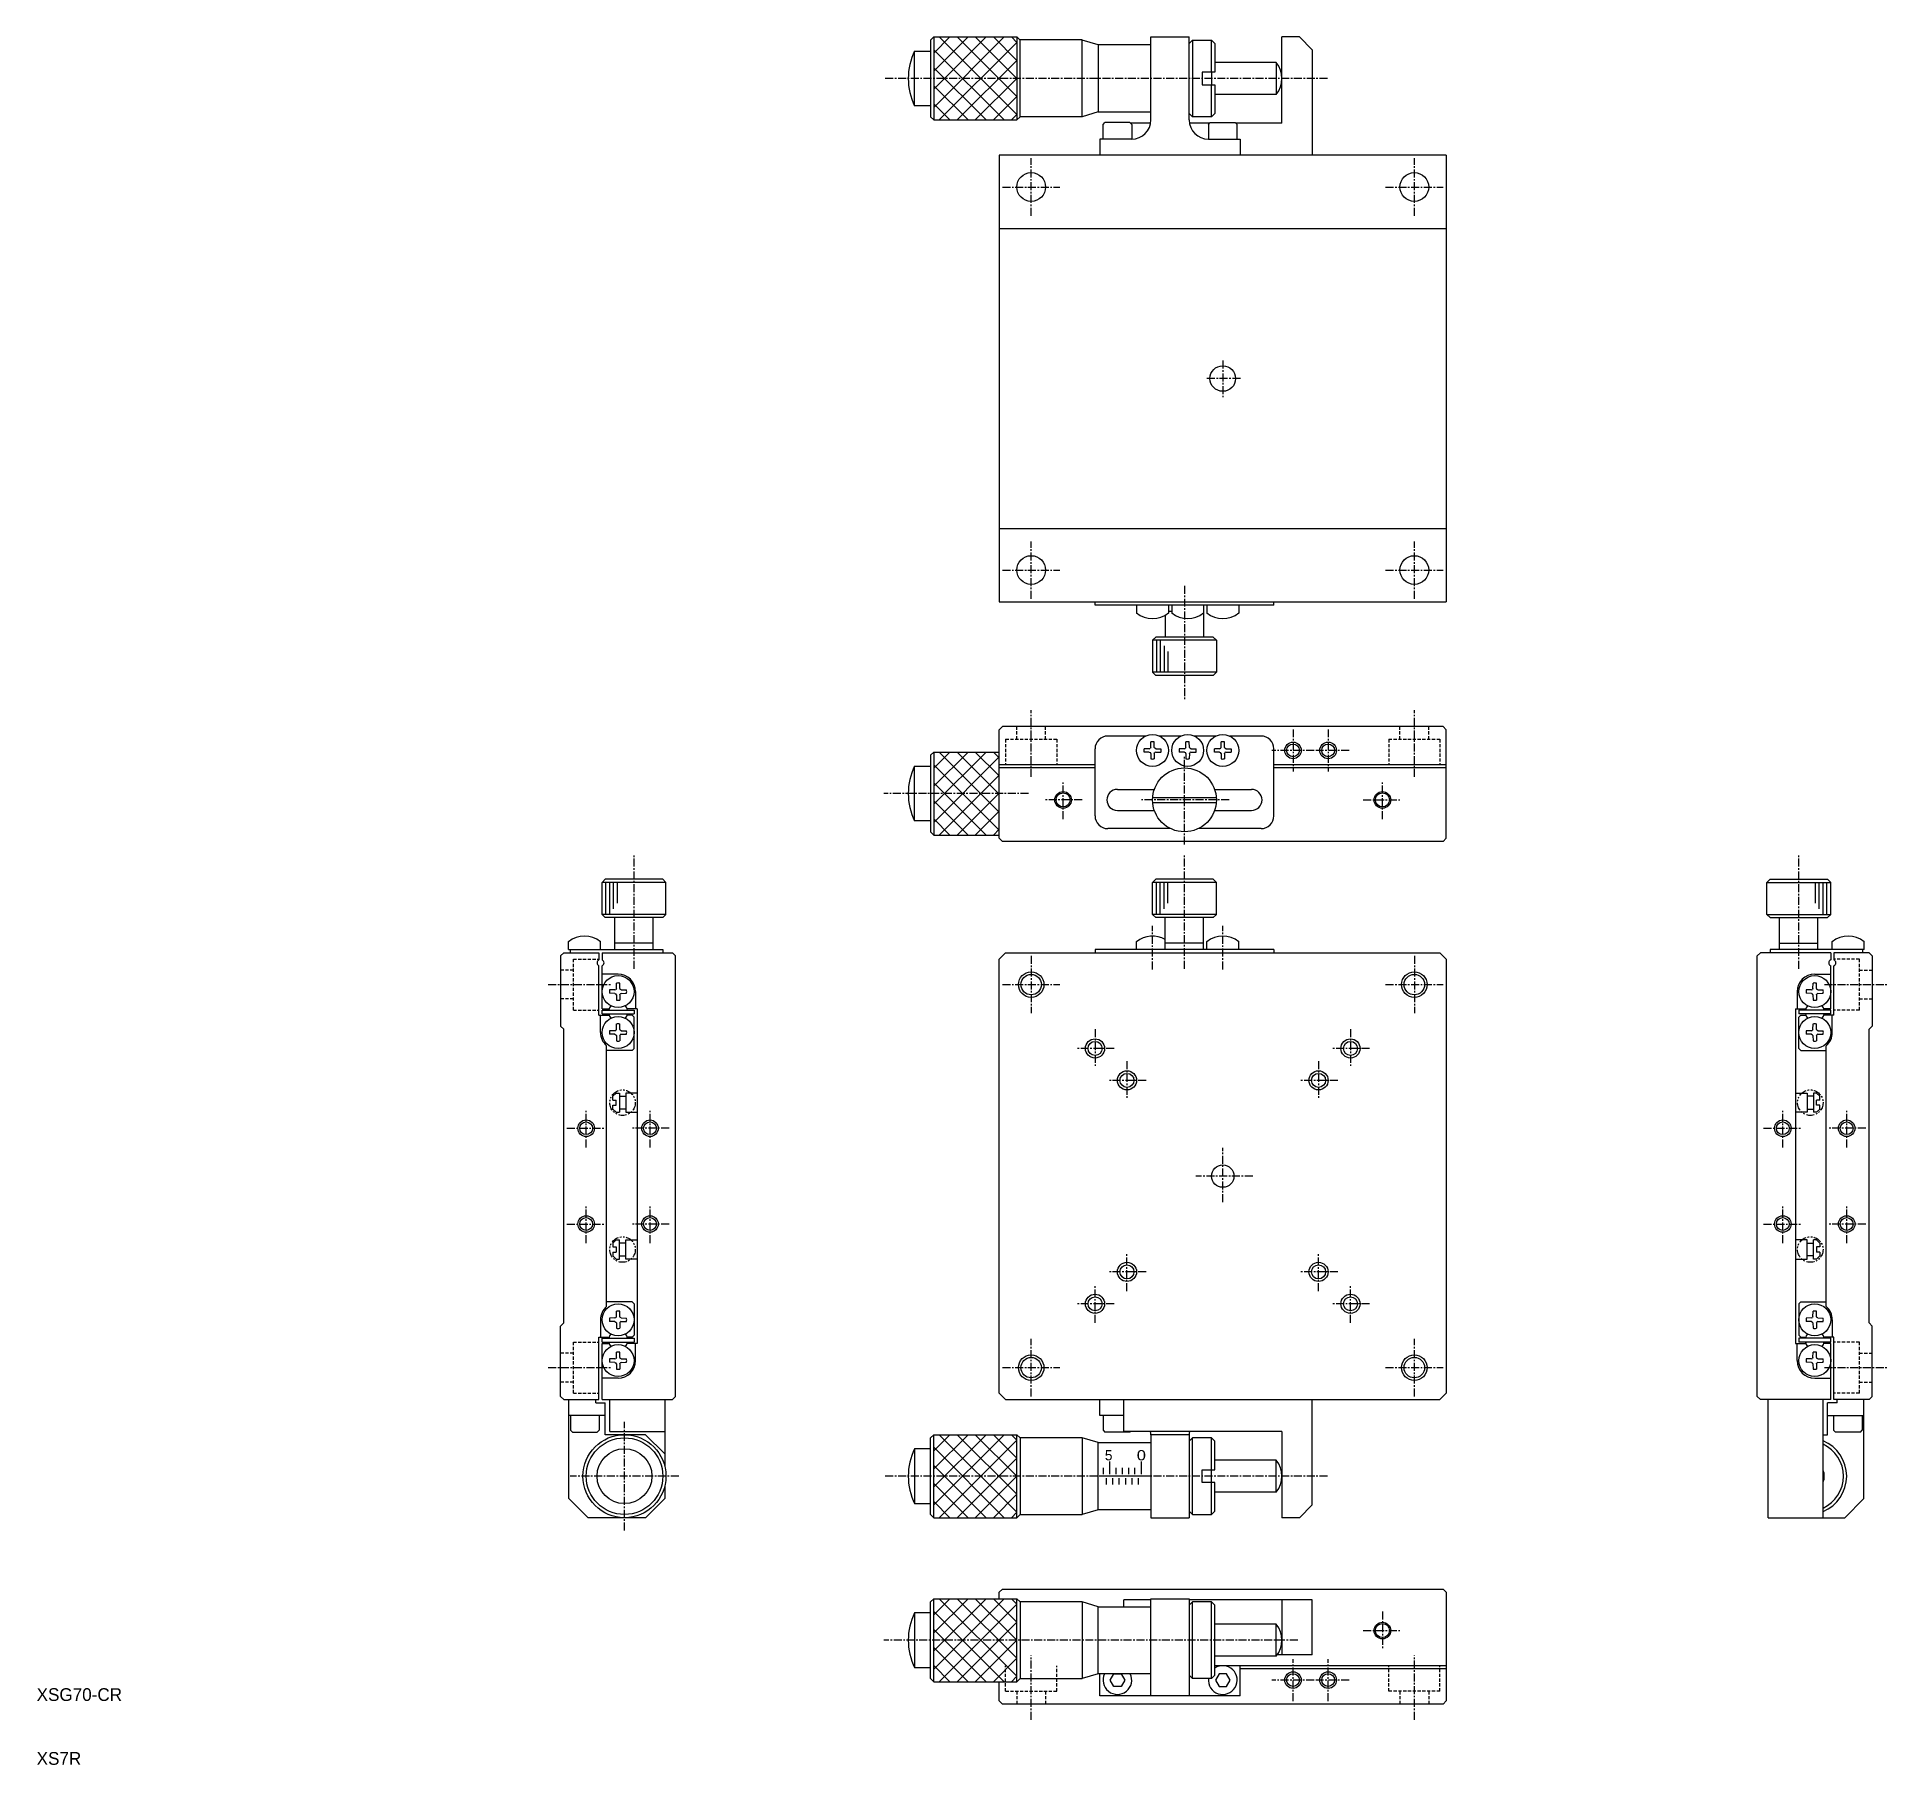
# Model space of a CAD drawing. Extents: x 5 to 295, y 5 to 276.
import ezdxf

# ---------------------------------------------------------------- set-up
doc = ezdxf.new("R2010")
doc.units = 0
for name, pattern in [('CENTER', [2, 1.25, -0.25, 0.25, -0.25]), ('DASHED', [0.75, 0.5, -0.25]), ('PHANTOM', [2.5, 1.25, -0.25, 0.25, -0.25, 0.25, -0.25])]:
    doc.linetypes.add(name, pattern=pattern)
doc.layers.get('0').update_dxf_attribs({"linetype": 'CONTINUOUS'})
doc.layers.add('CENTER', color=1, linetype='CENTER')

msp = doc.modelspace()

# ---------------------------------------------------------------- linework, layer by layer
at = {"color": 7, "linetype": 'CONTINUOUS'}
for p, q in [((145.49, 275.64), (144.99, 275.14)), ((145.49, 275.64), (158.49, 275.64)), ((145.49, 275.64), (145.49, 262.64)), ((158.99, 275.14), (158.49, 275.64)), ((158.49, 275.64), (158.49, 262.64)), ((179.49, 275.64), (185.49, 275.64)), ((179.49, 262.64), (179.49, 275.64)), ((185.49, 262.64), (185.49, 275.64)), ((202.74, 275.64), (199.99, 275.64)), ((199.99, 262.14), (199.99, 275.64)), ((202.74, 275.64), (204.74, 273.64)), ((142.49, 264.84), (142.49, 273.44)), ((142.49, 273.44), (144.99, 273.44)), ((144.99, 275.14), (144.99, 263.14)), ((168.74, 275.17), (158.99, 275.17)), ((158.99, 263.14), (158.99, 275.14)), ((168.74, 263.14), (168.74, 275.14)), ((171.24, 274.39), (168.74, 275.14)), ((179.49, 274.39), (171.24, 274.39)), ((171.24, 274.39), (171.24, 263.89)), ((185.99, 275.14), (185.49, 274.64)), ((185.99, 275.14), (188.99, 275.14)), ((185.99, 275.14), (185.99, 263.14)), ((189.49, 274.64), (188.99, 275.14)), ((188.99, 270.14), (188.99, 275.14)), ((189.49, 274.64), (189.49, 270.14)), ((204.74, 273.64), (204.74, 257.14)), ((189.49, 270.14), (187.49, 270.14)), ((187.49, 270.14), (187.49, 268.14)), ((188.99, 270.14), (188.99, 268.14)), ((199.12, 271.64), (189.49, 271.64)), ((199.12, 271.64), (199.12, 266.64)), ((187.49, 268.14), (189.49, 268.14)), ((188.99, 263.14), (188.99, 268.14)), ((189.49, 268.14), (189.49, 263.64)), ((144.99, 264.84), (142.49, 264.84)), ((171.24, 263.89), (168.74, 263.14)), ((171.24, 263.89), (179.49, 263.89)), ((199.12, 266.64), (189.49, 266.64)), ((144.99, 263.14), (145.49, 262.64)), ((145.49, 262.64), (158.49, 262.64)), ((158.49, 262.64), (158.99, 263.14)), ((168.74, 263.14), (158.99, 263.14)), ((171.99, 261.94), (172.29, 262.24)), ((171.99, 259.64), (171.99, 261.94)), ((176.19, 262.24), (172.29, 262.24)), ((176.49, 261.94), (176.19, 262.24)), ((179.45, 262.14), (176.29, 262.14)), ((176.49, 261.94), (176.49, 259.64)), ((185.49, 263.64), (185.99, 263.14)), ((188.69, 262.14), (185.54, 262.14)), ((188.99, 263.14), (185.99, 263.14)), ((188.49, 261.94), (188.79, 262.24)), ((188.49, 261.94), (188.49, 259.64)), ((188.79, 262.24), (192.69, 262.24)), ((189.49, 263.64), (188.99, 263.14)), ((192.99, 261.94), (192.69, 262.24)), ((199.99, 262.14), (192.79, 262.14)), ((192.99, 259.64), (192.99, 261.94)), ((171.49, 259.64), (171.49, 257.14)), ((176.49, 259.64), (171.49, 259.64)), ((188.49, 259.64), (193.49, 259.64)), ((193.49, 259.64), (193.49, 257.14)), ((155.74, 257.14), (155.74, 187.14)), ((225.74, 257.14), (155.74, 257.14)), ((225.74, 257.14), (225.74, 187.14)), ((155.74, 245.64), (225.74, 245.64)), ((155.74, 198.64), (225.74, 198.64)), ((155.74, 187.14), (225.74, 187.14)), ((170.74, 186.64), (170.74, 187.14)), ((198.74, 186.64), (170.74, 186.64)), ((177.24, 186.64), (177.24, 185.41)), ((182.24, 186.64), (182.24, 185.41)), ((182.74, 185.64), (182.24, 185.64)), ((182.74, 186.64), (182.74, 185.41)), ((187.74, 186.64), (187.74, 185.41)), ((188.24, 186.64), (188.24, 185.41)), ((193.24, 186.64), (193.24, 185.41)), ((198.74, 186.64), (198.74, 187.14)), ((181.74, 185.07), (181.74, 181.64)), ((187.74, 185.41), (187.74, 181.64)), ((180.24, 181.64), (179.74, 181.14)), ((179.74, 181.14), (179.74, 176.14)), ((189.74, 181.14), (179.74, 181.14)), ((189.24, 181.64), (180.24, 181.64)), ((189.74, 181.14), (189.24, 181.64)), ((189.74, 181.14), (189.74, 176.14)), ((179.74, 176.14), (180.24, 175.64)), ((189.74, 176.14), (179.74, 176.14)), ((189.24, 175.64), (180.24, 175.64)), ((189.24, 175.64), (189.74, 176.14)), ((156.24, 167.64), (155.74, 167.14)), ((155.74, 150.14), (155.74, 167.14)), ((225.24, 167.64), (156.24, 167.64)), ((178.65, 166.14), (172.74, 166.14)), ((184.15, 166.14), (180.83, 166.14)), ((189.65, 166.14), (186.33, 166.14)), ((196.74, 166.14), (191.83, 166.14)), ((225.24, 167.64), (225.74, 167.14)), ((225.74, 150.14), (225.74, 167.14)), ((145.49, 163.64), (144.99, 163.14)), ((144.99, 163.14), (144.99, 151.14)), ((145.49, 163.64), (145.49, 150.64)), ((145.49, 163.64), (155.74, 163.64)), ((170.74, 153.64), (170.74, 164.14)), ((179.24, 164.16), (178.42, 164.15)), ((179.24, 163.61), (178.42, 163.63)), ((179.24, 164.16), (179.41, 164.23)), ((179.24, 163.61), (179.41, 163.54)), ((179.47, 164.37), (179.41, 164.23)), ((179.47, 163.4), (179.41, 163.54)), ((179.47, 164.37), (179.48, 165.21)), ((179.47, 163.4), (179.48, 162.56)), ((180.02, 164.37), (180, 165.21)), ((180.02, 163.4), (180, 162.56)), ((180.02, 164.37), (180.08, 164.23)), ((180.02, 163.4), (180.08, 163.54)), ((180.24, 164.16), (180.08, 164.23)), ((180.24, 163.61), (180.08, 163.54)), ((180.24, 164.16), (181.07, 164.15)), ((180.24, 163.61), (181.07, 163.63)), ((184.74, 164.16), (183.92, 164.15)), ((184.74, 163.61), (183.92, 163.63)), ((184.74, 164.16), (184.91, 164.23)), ((184.74, 163.61), (184.91, 163.54)), ((184.97, 164.37), (184.91, 164.23)), ((184.97, 163.4), (184.91, 163.54)), ((184.97, 164.37), (184.98, 165.21)), ((184.97, 163.4), (184.98, 162.56)), ((185.52, 164.37), (185.5, 165.21)), ((185.52, 163.4), (185.5, 162.56)), ((185.52, 164.37), (185.58, 164.23)), ((185.52, 163.4), (185.58, 163.54)), ((185.74, 164.16), (185.58, 164.23)), ((185.74, 163.61), (185.58, 163.54)), ((185.74, 164.16), (186.57, 164.15)), ((185.74, 163.61), (186.57, 163.63)), ((190.24, 164.16), (189.42, 164.15)), ((190.24, 163.61), (189.42, 163.63)), ((190.24, 164.16), (190.41, 164.23)), ((190.24, 163.61), (190.41, 163.54)), ((190.47, 164.37), (190.41, 164.23)), ((190.47, 163.4), (190.41, 163.54)), ((190.47, 164.37), (190.48, 165.21)), ((190.47, 163.4), (190.48, 162.56)), ((191.02, 164.37), (191, 165.21)), ((191.02, 163.4), (191, 162.56)), ((191.02, 164.37), (191.08, 164.23)), ((191.02, 163.4), (191.08, 163.54)), ((191.24, 164.16), (191.08, 164.23)), ((191.24, 163.61), (191.08, 163.54)), ((191.24, 164.16), (192.07, 164.15)), ((191.24, 163.61), (192.07, 163.63)), ((198.74, 153.64), (198.74, 164.14)), ((142.49, 152.84), (142.49, 161.44)), ((142.49, 161.44), (144.99, 161.44)), ((170.74, 161.64), (155.74, 161.64)), ((170.74, 161.14), (155.74, 161.14)), ((225.74, 161.64), (198.74, 161.64)), ((225.74, 161.14), (198.74, 161.14)), ((174.24, 157.79), (180.1, 157.79)), ((179.76, 156.54), (189.73, 156.54)), ((189.39, 157.79), (195.24, 157.79)), ((174.24, 154.49), (179.96, 154.49)), ((179.76, 155.74), (189.73, 155.74)), ((189.53, 154.49), (195.24, 154.49)), ((144.99, 152.84), (142.49, 152.84)), ((144.99, 151.14), (145.49, 150.64)), ((182.56, 151.64), (172.74, 151.64)), ((196.74, 151.64), (186.92, 151.64)), ((145.49, 150.64), (155.74, 150.64)), ((155.74, 150.14), (156.24, 149.64)), ((225.24, 149.64), (156.24, 149.64)), ((225.24, 149.64), (225.74, 150.14)), ((93.55, 143.21), (94.05, 143.71)), ((93.55, 138.21), (93.55, 143.21)), ((103.55, 143.21), (93.55, 143.21)), ((103.05, 143.71), (94.05, 143.71)), ((103.05, 143.71), (103.55, 143.21)), ((103.55, 138.21), (103.55, 143.21)), ((179.74, 143.21), (180.24, 143.71)), ((179.74, 138.21), (179.74, 143.21)), ((189.74, 143.21), (179.74, 143.21)), ((189.24, 143.71), (180.24, 143.71)), ((189.24, 143.71), (189.74, 143.21)), ((189.74, 138.21), (189.74, 143.21)), ((276.44, 143.71), (275.94, 143.21)), ((275.94, 138.21), (275.94, 143.21)), ((275.94, 143.21), (285.94, 143.21)), ((276.44, 143.71), (285.44, 143.71)), ((285.94, 143.21), (285.44, 143.71)), ((285.94, 138.21), (285.94, 143.21)), ((94.05, 137.71), (93.55, 138.21)), ((103.55, 138.21), (93.55, 138.21)), ((103.05, 137.71), (94.05, 137.71)), ((95.55, 132.71), (95.55, 137.71)), ((101.55, 132.71), (101.55, 137.71)), ((103.55, 138.21), (103.05, 137.71)), ((180.24, 137.71), (179.74, 138.21)), ((189.74, 138.21), (179.74, 138.21)), ((189.24, 137.71), (180.24, 137.71)), ((181.74, 132.71), (181.74, 137.71)), ((187.74, 132.71), (187.74, 137.71)), ((189.74, 138.21), (189.24, 137.71)), ((275.94, 138.21), (276.44, 137.71)), ((275.94, 138.21), (285.94, 138.21)), ((276.44, 137.71), (285.44, 137.71)), ((277.94, 132.71), (277.94, 137.71)), ((283.94, 132.71), (283.94, 137.71)), ((285.44, 137.71), (285.94, 138.21)), ((88.3, 132.71), (88.3, 133.94)), ((93.3, 132.71), (93.3, 133.94)), ((101.55, 133.71), (95.55, 133.71)), ((177.24, 132.71), (177.24, 133.94)), ((187.74, 133.71), (181.74, 133.71)), ((188.24, 132.71), (188.24, 133.94)), ((193.24, 132.71), (193.24, 133.94)), ((277.94, 133.71), (283.94, 133.71)), ((286.19, 132.71), (286.19, 133.94)), ((291.19, 132.71), (291.19, 133.94)), ((87.55, 132.21), (87.05, 131.71)), ((87.05, 131.71), (87.05, 120.71)), ((87.55, 132.21), (93.05, 132.21)), ((88.3, 132.71), (103.05, 132.71)), ((88.55, 132.71), (88.55, 132.21)), ((93.05, 132.21), (93.05, 131.07)), ((93.55, 132.21), (93.55, 131.07)), ((93.55, 132.21), (104.55, 132.21)), ((103.05, 132.71), (103.05, 132.21)), ((104.55, 132.21), (105.05, 131.71)), ((105.05, 62.71), (105.05, 131.71)), ((155.74, 131.21), (156.74, 132.21)), ((155.74, 63.21), (155.74, 131.21)), ((156.74, 132.21), (224.74, 132.21)), ((170.74, 132.71), (170.74, 132.21)), ((198.74, 132.71), (170.74, 132.71)), ((198.74, 132.71), (198.74, 132.21)), ((225.74, 131.21), (224.74, 132.21)), ((225.74, 131.21), (225.74, 63.21)), ((274.94, 132.21), (274.44, 131.71)), ((274.44, 62.71), (274.44, 131.71)), ((285.94, 132.21), (274.94, 132.21)), ((291.19, 132.71), (276.44, 132.71)), ((276.44, 132.71), (276.44, 132.21)), ((285.94, 132.21), (285.94, 131.07)), ((291.94, 132.21), (286.44, 132.21)), ((286.44, 132.21), (286.44, 131.07)), ((290.94, 132.71), (290.94, 132.21)), ((291.94, 132.21), (292.44, 131.71)), ((292.44, 131.71), (292.44, 120.71)), ((93.05, 122.41), (93.05, 130.15)), ((93.55, 123.41), (93.55, 130.15)), ((96.05, 128.86), (93.55, 128.86)), ((283.44, 128.86), (285.94, 128.86)), ((285.94, 123.41), (285.94, 130.15)), ((286.44, 122.41), (286.44, 130.15)), ((95.55, 126.39), (94.73, 126.37)), ((95.55, 125.84), (94.73, 125.85)), ((95.55, 126.39), (95.72, 126.46)), ((95.55, 125.84), (95.72, 125.76)), ((95.78, 126.59), (95.72, 126.46)), ((95.78, 125.63), (95.72, 125.76)), ((95.78, 126.59), (95.79, 127.44)), ((95.78, 125.63), (95.79, 124.79)), ((96.33, 126.59), (96.31, 127.44)), ((96.33, 125.63), (96.31, 124.79)), ((96.33, 126.59), (96.38, 126.46)), ((96.33, 125.63), (96.38, 125.76)), ((96.55, 126.39), (96.38, 126.46)), ((96.55, 125.84), (96.38, 125.76)), ((96.55, 126.39), (97.38, 126.37)), ((96.55, 125.84), (97.38, 125.85)), ((98.8, 126.11), (98.8, 123.41)), ((280.69, 126.11), (280.69, 123.41)), ((282.94, 126.39), (282.11, 126.37)), ((282.94, 125.84), (282.11, 125.85)), ((282.94, 126.39), (283.1, 126.46)), ((282.94, 125.84), (283.1, 125.76)), ((283.16, 126.59), (283.1, 126.46)), ((283.16, 125.63), (283.1, 125.76)), ((283.16, 126.59), (283.18, 127.44)), ((283.16, 125.63), (283.18, 124.79)), ((283.71, 126.59), (283.7, 127.44)), ((283.71, 125.63), (283.7, 124.79)), ((283.71, 126.59), (283.77, 126.46)), ((283.71, 125.63), (283.77, 125.76)), ((283.94, 126.39), (283.77, 126.46)), ((283.94, 125.84), (283.77, 125.76)), ((283.94, 126.39), (284.76, 126.37)), ((283.94, 125.84), (284.76, 125.85)), ((93.05, 122.41), (94.64, 122.41)), ((93.3, 119.71), (93.3, 122.41)), ((93.55, 123.41), (94.64, 123.41)), ((93.55, 123.21), (98.55, 123.21)), ((93.55, 122.61), (93.55, 123.21)), ((93.55, 122.61), (98.55, 122.61)), ((99.05, 123.41), (97.46, 123.41)), ((98.25, 122.41), (97.46, 122.41)), ((98.25, 122.41), (98.55, 122.11)), ((98.55, 123.21), (98.55, 122.61)), ((98.55, 117.21), (98.55, 122.11)), ((99.05, 123.41), (99.05, 71.01)), ((280.44, 123.41), (282.02, 123.41)), ((280.44, 123.41), (280.44, 71.01)), ((285.94, 123.21), (280.94, 123.21)), ((280.94, 123.21), (280.94, 122.61)), ((285.94, 122.61), (280.94, 122.61)), ((281.24, 122.41), (280.94, 122.11)), ((280.94, 117.21), (280.94, 122.11)), ((281.24, 122.41), (282.02, 122.41)), ((285.94, 123.41), (284.85, 123.41)), ((286.44, 122.41), (284.85, 122.41)), ((285.94, 122.61), (285.94, 123.21)), ((286.19, 119.71), (286.19, 122.41)), ((87.05, 120.71), (87.55, 120.21)), ((87.55, 74.21), (87.55, 120.21)), ((95.55, 119.99), (94.73, 119.97)), ((95.55, 119.44), (94.73, 119.45)), ((95.55, 119.99), (95.72, 120.06)), ((95.55, 119.44), (95.72, 119.36)), ((95.78, 120.19), (95.72, 120.06)), ((95.78, 119.23), (95.72, 119.36)), ((95.78, 120.19), (95.79, 121.04)), ((95.78, 119.23), (95.79, 118.39)), ((96.33, 120.19), (96.31, 121.04)), ((96.33, 119.23), (96.31, 118.39)), ((96.33, 120.19), (96.38, 120.06)), ((96.33, 119.23), (96.38, 119.36)), ((96.55, 119.99), (96.38, 120.06)), ((96.55, 119.44), (96.38, 119.36)), ((96.55, 119.99), (97.38, 119.97)), ((96.55, 119.44), (97.38, 119.45)), ((282.94, 119.99), (282.11, 119.97)), ((282.94, 119.44), (282.11, 119.45)), ((282.94, 119.99), (283.1, 120.06)), ((282.94, 119.44), (283.1, 119.36)), ((283.16, 120.19), (283.1, 120.06)), ((283.16, 119.23), (283.1, 119.36)), ((283.16, 120.19), (283.18, 121.04)), ((283.16, 119.23), (283.18, 118.39)), ((283.71, 120.19), (283.7, 121.04)), ((283.71, 119.23), (283.7, 118.39)), ((283.71, 120.19), (283.77, 120.06)), ((283.71, 119.23), (283.77, 119.36)), ((283.94, 119.99), (283.77, 120.06)), ((283.94, 119.44), (283.77, 119.36)), ((283.94, 119.99), (284.76, 119.97)), ((283.94, 119.44), (284.76, 119.45)), ((292.44, 120.71), (291.94, 120.21)), ((291.94, 74.21), (291.94, 120.21)), ((94.25, 76.79), (94.25, 117.63)), ((98.25, 116.91), (94.25, 116.91)), ((98.25, 116.91), (98.55, 117.21)), ((281.24, 116.91), (280.94, 117.21)), ((281.24, 116.91), (285.24, 116.91)), ((285.24, 76.79), (285.24, 117.63)), ((95.75, 110.21), (95.25, 109.71)), ((95.75, 110.21), (96.25, 110.21)), ((96.25, 110.21), (96.25, 107.21)), ((99.05, 110.21), (97.25, 110.21)), ((97.25, 110.21), (97.25, 107.21)), ((280.44, 110.21), (282.24, 110.21)), ((282.24, 110.21), (282.24, 107.21)), ((283.24, 110.21), (283.24, 107.21)), ((283.74, 110.21), (283.24, 110.21)), ((283.74, 110.21), (284.24, 109.71)), ((95.25, 109.11), (95.25, 109.71)), ((95.25, 109.11), (95.75, 109.11)), ((95.25, 108.31), (95.75, 108.31)), ((95.25, 107.71), (95.25, 108.31)), ((95.75, 107.21), (95.25, 107.71)), ((95.75, 108.31), (95.75, 109.11)), ((96.25, 109.71), (97.25, 109.71)), ((97.25, 107.71), (96.25, 107.71)), ((283.24, 109.71), (282.24, 109.71)), ((282.24, 107.71), (283.24, 107.71)), ((284.24, 109.11), (283.74, 109.11)), ((283.74, 108.31), (283.74, 109.11)), ((284.24, 108.31), (283.74, 108.31)), ((283.74, 107.21), (284.24, 107.71)), ((284.24, 109.11), (284.24, 109.71)), ((284.24, 107.71), (284.24, 108.31)), ((95.75, 107.21), (96.25, 107.21)), ((97.25, 107.21), (99.05, 107.21)), ((282.24, 107.21), (280.44, 107.21)), ((283.74, 107.21), (283.24, 107.21)), ((95.75, 87.21), (95.25, 86.71)), ((95.75, 87.21), (96.25, 87.21)), ((96.25, 84.21), (96.25, 87.21)), ((97.25, 87.21), (99.05, 87.21)), ((97.25, 84.21), (97.25, 87.21)), ((282.24, 87.21), (280.44, 87.21)), ((282.24, 84.21), (282.24, 87.21)), ((283.24, 84.21), (283.24, 87.21)), ((283.74, 87.21), (283.24, 87.21)), ((283.74, 87.21), (284.24, 86.71)), ((95.25, 86.71), (95.25, 86.11)), ((95.25, 86.11), (95.75, 86.11)), ((95.25, 85.31), (95.75, 85.31)), ((95.25, 85.31), (95.25, 84.71)), ((95.75, 84.21), (95.25, 84.71)), ((95.75, 86.11), (95.75, 85.31)), ((95.75, 84.21), (96.25, 84.21)), ((97.25, 86.71), (96.25, 86.71)), ((96.25, 84.71), (97.25, 84.71)), ((99.05, 84.21), (97.25, 84.21)), ((280.44, 84.21), (282.24, 84.21)), ((282.24, 86.71), (283.24, 86.71)), ((283.24, 84.71), (282.24, 84.71)), ((283.74, 84.21), (283.24, 84.21)), ((283.74, 86.11), (283.74, 85.31)), ((284.24, 86.11), (283.74, 86.11)), ((284.24, 85.31), (283.74, 85.31)), ((283.74, 84.21), (284.24, 84.71)), ((284.24, 86.71), (284.24, 86.11)), ((284.24, 85.31), (284.24, 84.71)), ((98.25, 77.51), (94.25, 77.51)), ((95.78, 75.19), (95.79, 76.04)), ((96.33, 75.19), (96.31, 76.04)), ((98.25, 77.51), (98.55, 77.21)), ((98.55, 77.21), (98.55, 72.31)), ((281.24, 77.51), (280.94, 77.21)), ((280.94, 77.21), (280.94, 72.31)), ((281.24, 77.51), (285.24, 77.51)), ((283.16, 75.19), (283.18, 76.04)), ((283.71, 75.19), (283.7, 76.04)), ((87.55, 74.21), (87.05, 73.71)), ((87.05, 62.71), (87.05, 73.71)), ((93.3, 74.71), (93.3, 72.01)), ((95.55, 74.99), (94.73, 74.97)), ((95.55, 74.44), (94.73, 74.45)), ((95.55, 74.99), (95.72, 75.06)), ((95.55, 74.44), (95.72, 74.36)), ((95.78, 75.19), (95.72, 75.06)), ((95.78, 74.23), (95.72, 74.36)), ((95.78, 74.23), (95.79, 73.39)), ((96.33, 74.23), (96.31, 73.39)), ((96.33, 75.19), (96.38, 75.06)), ((96.33, 74.23), (96.38, 74.36)), ((96.55, 74.99), (96.38, 75.06)), ((96.55, 74.44), (96.38, 74.36)), ((96.55, 74.99), (97.38, 74.97)), ((96.55, 74.44), (97.38, 74.45)), ((282.94, 74.99), (282.11, 74.97)), ((282.94, 74.44), (282.11, 74.45)), ((282.94, 74.99), (283.1, 75.06)), ((282.94, 74.44), (283.1, 74.36)), ((283.16, 75.19), (283.1, 75.06)), ((283.16, 74.23), (283.1, 74.36)), ((283.16, 74.23), (283.18, 73.39)), ((283.71, 74.23), (283.7, 73.39)), ((283.71, 75.19), (283.77, 75.06)), ((283.71, 74.23), (283.77, 74.36)), ((283.94, 74.99), (283.77, 75.06)), ((283.94, 74.44), (283.77, 74.36)), ((283.94, 74.99), (284.76, 74.97)), ((283.94, 74.44), (284.76, 74.45)), ((286.19, 74.71), (286.19, 72.01)), ((291.94, 74.21), (292.44, 73.71)), ((292.44, 62.71), (292.44, 73.71)), ((93.05, 62.21), (93.05, 72.01)), ((93.05, 72.01), (94.64, 72.01)), ((93.55, 71.81), (98.55, 71.81)), ((93.55, 71.21), (93.55, 71.81)), ((93.55, 71.21), (98.55, 71.21)), ((93.55, 62.21), (93.55, 71.01)), ((93.55, 71.01), (94.64, 71.01)), ((95.78, 68.79), (95.79, 69.64)), ((96.33, 68.79), (96.31, 69.64)), ((98.25, 72.01), (97.46, 72.01)), ((99.05, 71.01), (97.46, 71.01)), ((98.25, 72.01), (98.55, 72.31)), ((98.55, 71.81), (98.55, 71.21)), ((98.8, 68.31), (98.8, 71.01)), ((280.44, 71.01), (282.02, 71.01)), ((280.69, 68.31), (280.69, 71.01)), ((281.24, 72.01), (280.94, 72.31)), ((285.94, 71.81), (280.94, 71.81)), ((280.94, 71.81), (280.94, 71.21)), ((285.94, 71.21), (280.94, 71.21)), ((281.24, 72.01), (282.02, 72.01)), ((283.16, 68.79), (283.18, 69.64)), ((283.71, 68.79), (283.7, 69.64)), ((286.44, 72.01), (284.85, 72.01)), ((285.94, 71.01), (284.85, 71.01)), ((285.94, 71.21), (285.94, 71.81)), ((285.94, 62.21), (285.94, 71.01)), ((286.44, 62.21), (286.44, 72.01)), ((95.55, 68.59), (94.73, 68.57)), ((95.55, 68.04), (94.73, 68.05)), ((95.55, 68.59), (95.72, 68.66)), ((95.55, 68.04), (95.72, 67.96)), ((95.78, 68.79), (95.72, 68.66)), ((95.78, 67.83), (95.72, 67.96)), ((95.78, 67.83), (95.79, 66.99)), ((96.33, 67.83), (96.31, 66.99)), ((96.33, 68.79), (96.38, 68.66)), ((96.33, 67.83), (96.38, 67.96)), ((96.55, 68.59), (96.38, 68.66)), ((96.55, 68.04), (96.38, 67.96)), ((96.55, 68.59), (97.38, 68.57)), ((96.55, 68.04), (97.38, 68.05)), ((282.94, 68.59), (282.11, 68.57)), ((282.94, 68.04), (282.11, 68.05)), ((282.94, 68.59), (283.1, 68.66)), ((282.94, 68.04), (283.1, 67.96)), ((283.16, 68.79), (283.1, 68.66)), ((283.16, 67.83), (283.1, 67.96)), ((283.16, 67.83), (283.18, 66.99)), ((283.71, 67.83), (283.7, 66.99)), ((283.71, 68.79), (283.77, 68.66)), ((283.71, 67.83), (283.77, 67.96)), ((283.94, 68.59), (283.77, 68.66)), ((283.94, 68.04), (283.77, 67.96)), ((283.94, 68.59), (284.76, 68.57)), ((283.94, 68.04), (284.76, 68.05)), ((96.05, 65.56), (93.55, 65.56)), ((283.44, 65.56), (285.94, 65.56)), ((87.55, 62.21), (87.05, 62.71)), ((87.55, 62.21), (93.05, 62.21)), ((88.35, 46.71), (88.35, 62.21)), ((92.55, 61.71), (92.55, 62.21)), ((92.55, 61.71), (94.05, 61.71)), ((93.55, 62.21), (104.55, 62.21)), ((94.05, 56.71), (94.05, 61.71)), ((94.75, 57.21), (94.75, 62.21)), ((103.35, 62.21), (103.35, 51.81)), ((104.55, 62.21), (105.05, 62.71)), ((155.74, 63.21), (156.74, 62.21)), ((156.74, 62.21), (224.74, 62.21)), ((171.49, 59.71), (171.49, 62.21)), ((175.24, 57.21), (175.24, 62.21)), ((204.74, 45.71), (204.74, 62.21)), ((224.74, 62.21), (225.74, 63.21)), ((274.94, 62.21), (274.44, 62.71)), ((285.94, 62.21), (274.94, 62.21)), ((276.14, 43.71), (276.14, 62.21)), ((284.74, 43.71), (284.74, 62.21)), ((285.44, 56.71), (285.44, 61.71)), ((286.94, 61.71), (285.44, 61.71)), ((291.94, 62.21), (286.44, 62.21)), ((286.94, 61.71), (286.94, 62.21)), ((291.14, 46.71), (291.14, 62.21)), ((291.94, 62.21), (292.44, 62.71)), ((94.05, 59.71), (88.35, 59.71)), ((88.6, 59.71), (88.6, 57.41)), ((93.1, 59.71), (93.1, 57.41)), ((175.24, 59.71), (171.49, 59.71)), ((171.99, 59.71), (171.99, 57.41)), ((285.44, 59.71), (291.14, 59.71)), ((286.39, 59.71), (286.39, 57.41)), ((290.89, 59.71), (290.89, 57.41)), ((88.9, 57.11), (88.6, 57.41)), ((88.9, 57.11), (92.8, 57.11)), ((93.1, 57.41), (92.8, 57.11)), ((100.35, 56.71), (94.05, 56.71)), ((94.75, 57.21), (103.35, 57.21)), ((100.35, 56.71), (103.35, 53.71)), ((144.99, 56.21), (145.49, 56.71)), ((144.99, 44.21), (144.99, 56.21)), ((145.49, 56.71), (158.49, 56.71)), ((145.49, 43.71), (145.49, 56.71)), ((158.49, 56.71), (158.99, 56.21)), ((158.49, 43.71), (158.49, 56.71)), ((168.74, 56.21), (158.99, 56.21)), ((158.99, 56.21), (158.99, 44.21)), ((168.74, 56.21), (168.74, 44.21)), ((171.24, 55.46), (168.74, 56.21)), ((171.24, 55.46), (179.49, 55.46)), ((171.24, 44.96), (171.24, 55.46)), ((171.99, 57.41), (172.29, 57.11)), ((176.19, 57.11), (172.29, 57.11)), ((199.99, 57.21), (175.24, 57.21)), ((176.19, 57.11), (176.29, 57.21)), ((185.49, 56.71), (179.49, 56.71)), ((179.49, 56.71), (179.49, 43.71)), ((185.49, 56.71), (185.49, 43.71)), ((185.49, 55.71), (185.99, 56.21)), ((188.99, 56.21), (185.99, 56.21)), ((185.99, 44.21), (185.99, 56.21)), ((189.49, 55.71), (188.99, 56.21)), ((188.99, 51.21), (188.99, 56.21)), ((189.49, 51.21), (189.49, 55.71)), ((199.99, 57.21), (199.99, 43.71)), ((284.74, 56.71), (285.44, 56.71)), ((286.39, 57.41), (286.69, 57.11)), ((290.59, 57.11), (286.69, 57.11)), ((290.59, 57.11), (290.89, 57.41)), ((144.99, 54.51), (142.49, 54.51)), ((142.49, 54.51), (142.49, 45.91)), ((199.12, 52.71), (189.49, 52.71)), ((199.12, 47.71), (199.12, 52.71)), ((187.49, 49.21), (187.49, 51.21)), ((187.49, 51.21), (189.49, 51.21)), ((188.99, 49.21), (188.99, 51.21)), ((88.35, 46.71), (91.35, 43.71)), ((100.35, 43.71), (103.35, 46.71)), ((103.35, 48.61), (103.35, 46.71)), ((189.49, 49.21), (187.49, 49.21)), ((188.99, 44.21), (188.99, 49.21)), ((189.49, 44.71), (189.49, 49.21)), ((199.12, 47.71), (189.49, 47.71)), ((291.14, 46.71), (288.14, 43.71)), ((100.35, 43.71), (91.35, 43.71)), ((142.49, 45.91), (144.99, 45.91)), ((145.49, 43.71), (144.99, 44.21)), ((145.49, 43.71), (158.49, 43.71)), ((158.99, 44.21), (158.49, 43.71)), ((168.74, 44.18), (158.99, 44.18)), ((171.24, 44.96), (168.74, 44.21)), ((179.49, 44.96), (171.24, 44.96)), ((179.49, 43.71), (185.49, 43.71)), ((185.99, 44.21), (185.49, 44.71)), ((185.99, 44.21), (188.99, 44.21)), ((189.49, 44.71), (188.99, 44.21)), ((202.74, 43.71), (199.99, 43.71)), ((202.74, 43.71), (204.74, 45.71)), ((276.14, 43.71), (288.14, 43.71)), ((156.24, 32.52), (155.74, 32.02)), ((155.74, 31.02), (155.74, 32.02)), ((156.24, 32.52), (225.24, 32.52)), ((225.74, 32.02), (225.24, 32.52)), ((225.74, 32.02), (225.74, 15.02)), ((144.99, 30.52), (145.49, 31.02)), ((144.99, 18.52), (144.99, 30.52)), ((145.49, 31.02), (158.49, 31.02)), ((145.49, 18.02), (145.49, 31.02)), ((158.49, 18.02), (158.49, 31.02)), ((158.49, 31.02), (158.99, 30.52)), ((168.74, 30.52), (158.99, 30.52)), ((158.99, 30.52), (158.99, 18.52)), ((168.74, 30.52), (168.74, 18.52)), ((171.24, 29.77), (168.74, 30.52)), ((171.24, 29.77), (179.49, 29.77)), ((171.24, 19.27), (171.24, 29.77)), ((179.49, 30.82), (175.24, 30.82)), ((175.24, 29.77), (175.24, 30.82)), ((179.49, 31.02), (185.49, 31.02)), ((179.49, 15.82), (179.49, 31.02)), ((185.49, 31.02), (185.49, 15.82)), ((204.74, 30.82), (185.49, 30.82)), ((185.49, 30.02), (185.99, 30.52)), ((188.99, 30.52), (185.99, 30.52)), ((185.99, 18.52), (185.99, 30.52)), ((189.49, 30.02), (188.99, 30.52)), ((188.99, 18.52), (188.99, 30.52)), ((189.49, 19.02), (189.49, 30.02)), ((199.99, 30.82), (199.99, 22.22)), ((204.74, 22.22), (204.74, 30.82)), ((144.99, 28.82), (142.49, 28.82)), ((142.49, 28.82), (142.49, 20.22)), ((199.12, 27.02), (189.49, 27.02)), ((199.12, 22.02), (199.12, 27.02)), ((199.12, 22.02), (189.49, 22.02)), ((225.74, 20.52), (189.49, 20.52)), ((193.49, 15.82), (193.49, 20.52)), ((204.74, 22.22), (199.27, 22.22)), ((142.49, 20.22), (144.99, 20.22)), ((145.49, 18.02), (144.99, 18.52)), ((145.49, 18.02), (158.49, 18.02)), ((155.74, 15.02), (155.74, 18.02)), ((158.99, 18.52), (158.49, 18.02)), ((168.74, 18.48), (158.99, 18.48)), ((171.24, 19.27), (168.74, 18.52)), ((179.49, 19.27), (171.24, 19.27)), ((171.49, 15.82), (171.49, 19.27)), ((173.09, 18.27), (173.67, 19.27)), ((173.67, 17.27), (173.09, 18.27)), ((173.67, 19.27), (174.82, 19.27)), ((174.82, 19.27), (175.4, 18.27)), ((175.4, 18.27), (174.82, 17.27)), ((185.49, 19.02), (185.99, 18.52)), ((188.99, 18.52), (185.99, 18.52)), ((188.99, 18.52), (189.49, 19.02)), ((190.17, 19.27), (189.59, 18.27)), ((189.59, 18.27), (190.17, 17.27)), ((191.32, 19.27), (190.17, 19.27)), ((191.9, 18.27), (191.32, 19.27)), ((191.32, 17.27), (191.9, 18.27)), ((225.74, 20.02), (193.49, 20.02)), ((155.74, 15.02), (156.24, 14.52)), ((156.24, 14.52), (155.74, 15.02)), ((225.24, 14.52), (156.24, 14.52)), ((193.49, 15.82), (171.49, 15.82)), ((174.82, 17.27), (173.67, 17.27)), ((190.17, 17.27), (191.32, 17.27)), ((225.24, 14.52), (225.74, 15.02)), ((225.24, 14.52), (225.74, 15.02))]:
    msp.add_line(p, q, dxfattribs=at)
at = {"color": 3, "linetype": 'CONTINUOUS'}
for p, q in [((148.02, 275.64), (145.49, 273.11)), ((150.85, 275.64), (145.49, 270.28)), ((153.68, 275.64), (145.49, 267.45)), ((156.51, 275.64), (145.49, 264.62)), ((146.34, 275.64), (158.49, 263.48)), ((149.17, 275.64), (158.49, 266.31)), ((151.99, 275.64), (158.49, 269.14)), ((154.82, 275.64), (158.49, 271.96)), ((157.65, 275.64), (158.49, 274.79)), ((145.49, 273.65), (156.51, 262.64)), ((158.49, 274.79), (146.34, 262.64)), ((145.49, 270.82), (153.68, 262.64)), ((158.49, 271.96), (149.17, 262.64)), ((145.49, 267.99), (150.85, 262.64)), ((158.49, 269.14), (151.99, 262.64)), ((145.49, 265.17), (148.02, 262.64)), ((158.49, 266.31), (154.82, 262.64)), ((158.49, 263.48), (157.65, 262.64)), ((180.34, 181.14), (180.34, 176.14)), ((180.94, 181.14), (180.94, 176.14)), ((181.54, 180.27), (181.54, 176.14)), ((182.14, 179.4), (182.14, 176.14)), ((148.02, 163.64), (145.49, 161.11)), ((150.85, 163.64), (145.49, 158.28)), ((153.68, 163.64), (145.49, 155.45)), ((155.74, 162.87), (145.49, 152.62)), ((146.34, 163.64), (155.74, 154.23)), ((149.17, 163.64), (155.74, 157.06)), ((151.99, 163.64), (155.74, 159.89)), ((154.82, 163.64), (155.74, 162.71)), ((145.49, 161.65), (155.74, 151.4)), ((155.74, 160.04), (146.34, 150.64)), ((145.49, 158.82), (153.68, 150.64)), ((155.74, 157.21), (149.17, 150.64)), ((145.49, 155.99), (150.85, 150.64)), ((155.74, 154.39), (151.99, 150.64)), ((145.49, 153.17), (148.02, 150.64)), ((155.74, 151.56), (154.82, 150.64)), ((94.15, 138.21), (94.15, 143.21)), ((94.75, 138.21), (94.75, 143.21)), ((95.35, 139.08), (95.35, 143.21)), ((95.95, 139.95), (95.95, 143.21)), ((180.34, 138.21), (180.34, 143.21)), ((180.94, 138.21), (180.94, 143.21)), ((181.54, 139.08), (181.54, 143.21)), ((182.14, 139.95), (182.14, 143.21)), ((283.54, 139.95), (283.54, 143.21)), ((284.14, 139.08), (284.14, 143.21)), ((284.74, 138.21), (284.74, 143.21)), ((285.34, 138.21), (285.34, 143.21)), ((145.49, 54.18), (148.02, 56.71)), ((145.49, 51.35), (150.85, 56.71)), ((145.49, 48.53), (153.68, 56.71)), ((145.49, 45.7), (156.51, 56.71)), ((158.49, 44.56), (146.34, 56.71)), ((146.34, 43.71), (158.49, 55.87)), ((158.49, 47.38), (149.17, 56.71)), ((158.49, 50.21), (151.99, 56.71)), ((158.49, 53.04), (154.82, 56.71)), ((158.49, 55.87), (157.65, 56.71)), ((156.51, 43.71), (145.49, 54.73)), ((149.17, 43.71), (158.49, 53.04)), ((172.99, 52.51), (172.99, 50.51)), ((177.99, 50.51), (177.99, 52.51)), ((153.68, 43.71), (145.49, 51.9)), ((151.99, 43.71), (158.49, 50.21)), ((179.49, 50.21), (171.49, 50.21)), ((171.99, 51.51), (171.99, 50.51)), ((172.49, 49.91), (172.49, 48.91)), ((173.49, 49.91), (173.49, 48.91)), ((173.99, 51.51), (173.99, 50.51)), ((174.49, 49.91), (174.49, 48.91)), ((174.99, 51.51), (174.99, 50.51)), ((175.49, 49.91), (175.49, 48.91)), ((175.99, 51.51), (175.99, 50.51)), ((176.49, 49.91), (176.49, 48.91)), ((176.99, 50.51), (176.99, 51.51)), ((177.49, 49.91), (177.49, 48.91)), ((150.85, 43.71), (145.49, 49.07)), ((154.82, 43.71), (158.49, 47.38)), ((148.02, 43.71), (145.49, 46.24)), ((157.65, 43.71), (158.49, 44.56)), ((145.49, 28.49), (148.02, 31.02)), ((145.49, 25.66), (150.85, 31.02)), ((145.49, 22.83), (153.68, 31.02)), ((145.49, 20), (156.51, 31.02)), ((156.51, 18.02), (145.49, 29.03)), ((158.49, 18.86), (146.34, 31.02)), ((146.34, 18.02), (158.49, 30.18)), ((158.49, 21.69), (149.17, 31.02)), ((158.49, 24.52), (151.99, 31.02)), ((158.49, 27.35), (154.82, 31.02)), ((158.49, 30.18), (157.65, 31.02)), ((153.68, 18.02), (145.49, 26.21)), ((149.17, 18.02), (158.49, 27.35)), ((150.85, 18.02), (145.49, 23.38)), ((151.99, 18.02), (158.49, 24.52)), ((148.02, 18.02), (145.49, 20.55)), ((154.82, 18.02), (158.49, 21.69)), ((157.65, 18.02), (158.49, 18.86))]:
    msp.add_line(p, q, dxfattribs=at)
at = {"color": 3, "linetype": 'DASHED'}
for p, q in [((156.74, 165.64), (164.74, 165.64)), ((156.74, 165.64), (156.74, 161.64)), ((158.49, 165.64), (158.49, 167.64)), ((162.99, 165.64), (162.99, 167.64)), ((164.74, 165.64), (164.74, 161.64)), ((216.74, 165.64), (224.74, 165.64)), ((216.74, 165.64), (216.74, 161.64)), ((218.49, 165.64), (218.49, 167.64)), ((222.99, 165.64), (222.99, 167.64)), ((224.74, 165.64), (224.74, 161.64)), ((89.05, 123.21), (89.05, 131.21)), ((89.05, 131.21), (93.05, 131.21)), ((290.44, 131.21), (286.44, 131.21)), ((290.44, 123.21), (290.44, 131.21)), ((89.05, 129.46), (87.05, 129.46)), ((290.44, 129.46), (292.44, 129.46)), ((89.05, 124.96), (87.05, 124.96)), ((290.44, 124.96), (292.44, 124.96)), ((89.05, 123.21), (93.05, 123.21)), ((290.44, 123.21), (286.44, 123.21)), ((89.05, 63.21), (89.05, 71.21)), ((89.05, 71.21), (93.05, 71.21)), ((290.44, 71.21), (286.44, 71.21)), ((290.44, 63.21), (290.44, 71.21)), ((89.05, 69.46), (87.05, 69.46)), ((290.44, 69.46), (292.44, 69.46)), ((89.05, 64.96), (87.05, 64.96)), ((290.44, 64.96), (292.44, 64.96)), ((89.05, 63.21), (93.05, 63.21)), ((290.44, 63.21), (286.44, 63.21)), ((156.74, 16.52), (156.74, 20.52)), ((164.74, 16.52), (164.74, 20.52)), ((216.74, 16.52), (216.74, 20.52)), ((224.74, 16.52), (224.74, 20.52)), ((156.74, 16.52), (164.74, 16.52)), ((158.49, 16.52), (158.49, 14.52)), ((162.99, 16.52), (162.99, 14.52)), ((224.74, 16.52), (216.74, 16.52)), ((218.49, 16.52), (218.49, 14.52)), ((222.99, 16.52), (222.99, 14.52))]:
    msp.add_line(p, q, dxfattribs=at)
at = {"color": 7, "linetype": 'CONTINUOUS'}
for centre, radius in [((160.74, 252.14), 2.25), ((160.74, 252.14), 2.25), ((220.74, 252.14), 2.25), ((190.74, 222.14), 2), ((160.74, 192.14), 2.25), ((220.74, 192.14), 2.25), ((179.74, 163.89), 2.5), ((185.24, 163.89), 2.5), ((190.74, 163.89), 2.5), ((201.74, 163.89), 1), ((207.24, 163.89), 1), ((184.74, 156.14), 5), ((165.74, 156.14), 1.1), ((215.74, 156.14), 1.1), ((96.05, 126.11), 2.5), ((160.74, 127.21), 1.6), ((220.74, 127.21), 1.6), ((283.44, 126.11), 2.5), ((96.05, 119.71), 2.5), ((283.44, 119.71), 2.5), ((170.74, 117.21), 1.1), ((210.74, 117.21), 1.1), ((175.74, 112.21), 1.1), ((205.74, 112.21), 1.1), ((91.05, 104.71), 1), ((101.05, 104.71), 1), ((278.44, 104.71), 1), ((288.44, 104.71), 1), ((190.74, 97.21), 1.75), ((91.05, 89.71), 1), ((101.05, 89.71), 1), ((278.44, 89.71), 1), ((288.44, 89.71), 1), ((175.74, 82.21), 1.1), ((205.74, 82.21), 1.1), ((170.74, 77.21), 1.1), ((210.74, 77.21), 1.1), ((96.05, 74.71), 2.5), ((283.44, 74.71), 2.5), ((96.05, 68.31), 2.5), ((283.44, 68.31), 2.5), ((160.74, 67.21), 1.6), ((220.74, 67.21), 1.6), ((97.05, 50.21), 6.5), ((97.05, 50.21), 6), ((97.05, 50.21), 4.3), ((215.74, 26.02), 1.1), ((201.74, 18.27), 1), ((207.24, 18.27), 1)]:
    msp.add_circle(centre, radius, dxfattribs=at)
at = {"color": 3, "linetype": 'CONTINUOUS'}
for centre, radius in [((201.74, 163.89), 1.3), ((207.24, 163.89), 1.3), ((165.74, 156.14), 1.3), ((215.74, 156.14), 1.3), ((160.74, 127.21), 2), ((220.74, 127.21), 2), ((170.74, 117.21), 1.5), ((210.74, 117.21), 1.5), ((175.74, 112.21), 1.5), ((205.74, 112.21), 1.5), ((91.05, 104.71), 1.3), ((101.05, 104.71), 1.3), ((278.44, 104.71), 1.3), ((288.44, 104.71), 1.3), ((91.05, 89.71), 1.3), ((101.05, 89.71), 1.3), ((278.44, 89.71), 1.3), ((288.44, 89.71), 1.3), ((175.74, 82.21), 1.5), ((205.74, 82.21), 1.5), ((170.74, 77.21), 1.5), ((210.74, 77.21), 1.5), ((160.74, 67.21), 2), ((220.74, 67.21), 2), ((215.74, 26.02), 1.3), ((201.74, 18.27), 1.3), ((207.24, 18.27), 1.3)]:
    msp.add_circle(centre, radius, dxfattribs=at)
at = {"color": 3, "linetype": 'PHANTOM'}
for centre in [(96.75, 108.71), (282.74, 108.71), (96.75, 85.71), (282.74, 85.71)]:
    msp.add_circle(centre, 2, dxfattribs=at)
at = {"color": 7, "linetype": 'CONTINUOUS'}
for centre, radius, start, end in [((151.24, 269.14), 9.75, 153.8162, 206.1838), ((195.99, 269.14), 4, 321.3178, 38.6822), ((176.49, 262.64), 3, 270, 0), ((188.49, 262.64), 3, 180, 270), ((179.74, 188.54), 4, 231.3178, 308.6822), ((185.24, 188.54), 4, 231.3178, 308.6822), ((190.74, 188.54), 4, 231.3178, 308.6822), ((172.74, 164.14), 2, 90, 180), ((179.74, 163.89), 1.35, 78.8959, 101.1041), ((185.24, 163.89), 1.35, 78.8959, 101.1041), ((190.74, 163.89), 1.35, 78.8959, 101.1041), ((196.74, 164.14), 2, 0, 90), ((179.74, 163.89), 1.35, 168.8959, 191.1041), ((179.74, 163.89), 1.35, 258.8959, 281.1041), ((179.74, 163.89), 1.35, 348.8959, 11.1041), ((185.24, 163.89), 1.35, 168.8959, 191.1041), ((185.24, 163.89), 1.35, 258.8959, 281.1041), ((185.24, 163.89), 1.35, 348.8959, 11.1041), ((190.74, 163.89), 1.35, 168.8959, 191.1041), ((190.74, 163.89), 1.35, 258.8959, 281.1041), ((190.74, 163.89), 1.35, 348.8959, 11.1041), ((151.24, 157.14), 9.75, 153.8162, 206.1838), ((174.24, 156.14), 1.65, 90, 270), ((195.24, 156.14), 1.65, 270, 90), ((172.74, 153.64), 2, 180, 270), ((196.74, 153.64), 2, 270, 0), ((90.8, 130.81), 4, 51.3178, 128.6822), ((179.74, 130.81), 4, 60, 128.6822), ((190.74, 130.81), 4, 51.3178, 128.6822), ((288.69, 130.81), 4, 51.3178, 128.6822), ((93.25, 130.61), 0.5, 113.5782, 246.4218), ((93.35, 130.61), 0.5, 293.5782, 66.4218), ((286.14, 130.61), 0.5, 113.5782, 246.4218), ((286.24, 130.61), 0.5, 293.5782, 66.4218), ((96.05, 126.11), 2.75, 0, 90), ((283.44, 126.11), 2.75, 90, 180), ((96.05, 126.11), 1.35, 168.8959, 191.1041), ((96.05, 126.11), 1.35, 78.8959, 101.1041), ((96.05, 126.11), 1.35, 258.8959, 281.1041), ((96.05, 126.11), 1.35, 348.8959, 11.1041), ((283.44, 126.11), 1.35, 168.8959, 191.1041), ((283.44, 126.11), 1.35, 78.8959, 101.1041), ((283.44, 126.11), 1.35, 258.8959, 281.1041), ((283.44, 126.11), 1.35, 348.8959, 11.1041), ((96.05, 122.91), 1.5, 139.4584, 168.463), ((96.05, 122.91), 1.5, 191.537, 220.5416), ((96.05, 122.91), 1.5, 11.537, 40.5416), ((96.05, 122.91), 1.5, 319.4584, 348.4631), ((283.44, 122.91), 1.5, 139.4584, 168.463), ((283.44, 122.91), 1.5, 191.5369, 220.5416), ((283.44, 122.91), 1.5, 11.537, 40.5416), ((283.44, 122.91), 1.5, 319.4584, 348.463), ((96.05, 119.71), 2.75, 180, 229.1149), ((96.05, 119.71), 1.35, 168.8959, 191.1041), ((96.05, 119.71), 1.35, 78.8959, 101.1041), ((96.05, 119.71), 1.35, 348.8959, 11.1041), ((283.44, 119.71), 1.35, 168.8959, 191.1041), ((283.44, 119.71), 1.35, 78.8959, 101.1041), ((283.44, 119.71), 1.35, 348.8959, 11.1041), ((283.44, 119.71), 2.75, 310.8851, 0), ((96.05, 119.71), 1.35, 258.8959, 281.1041), ((283.44, 119.71), 1.35, 258.8959, 281.1041), ((96.05, 74.71), 2.75, 130.8851, 180), ((96.05, 74.71), 1.35, 78.8959, 101.1041), ((283.44, 74.71), 1.35, 78.8959, 101.1041), ((283.44, 74.71), 2.75, 0, 49.1149), ((96.05, 71.51), 1.5, 139.4584, 168.463), ((96.05, 74.71), 1.35, 168.8959, 191.1041), ((96.05, 74.71), 1.35, 258.8959, 281.1041), ((96.05, 71.51), 1.5, 11.537, 40.5416), ((96.05, 74.71), 1.35, 348.8959, 11.1041), ((283.44, 71.51), 1.5, 139.4584, 168.463), ((283.44, 74.71), 1.35, 168.8959, 191.1041), ((283.44, 74.71), 1.35, 258.8959, 281.1041), ((283.44, 71.51), 1.5, 11.537, 40.5416), ((283.44, 74.71), 1.35, 348.8959, 11.1041), ((96.05, 71.51), 1.5, 191.537, 220.5416), ((96.05, 68.31), 1.35, 78.8959, 101.1041), ((96.05, 71.51), 1.5, 319.4584, 348.4631), ((283.44, 71.51), 1.5, 191.5369, 220.5416), ((283.44, 68.31), 1.35, 78.8959, 101.1041), ((283.44, 71.51), 1.5, 319.4584, 348.463), ((96.05, 68.31), 1.35, 168.8959, 191.1041), ((96.05, 68.31), 1.35, 258.8959, 281.1041), ((96.05, 68.31), 2.75, 270, 0), ((96.05, 68.31), 1.35, 348.8959, 11.1041), ((283.44, 68.31), 2.75, 180, 270), ((283.44, 68.31), 1.35, 168.8959, 191.1041), ((283.44, 68.31), 1.35, 258.8959, 281.1041), ((283.44, 68.31), 1.35, 348.8959, 11.1041), ((176.49, 56.71), 3, 0, 9.5941), ((188.49, 56.71), 3, 170.4059, 180), ((282.44, 50.21), 6, 292.5403, 67.4597), ((282.44, 50.21), 5.5, 294.7199, 65.2801), ((151.24, 50.21), 9.75, 153.8162, 206.1838), ((195.99, 50.21), 4, 321.3178, 38.6822), ((282.44, 50.21), 2.5, 336.926, 23.074), ((151.24, 24.52), 9.75, 153.8162, 206.1838), ((195.99, 24.52), 4, 321.3178, 38.6822), ((190.74, 18.27), 2.25, 173.6206, 123.749), ((174.24, 18.27), 2.25, 153.6122, 26.3878)]:
    msp.add_arc(centre, radius, start, end, dxfattribs=at)
at = {"layer": 'CENTER', "color": 1, "linetype": 'CENTER'}
for p, q in [((207.14, 269.14), (137.67, 269.14)), ((160.74, 247.64), (160.74, 256.64)), ((220.74, 247.64), (220.74, 256.64)), ((156.24, 252.14), (165.24, 252.14)), ((216.24, 252.14), (225.24, 252.14)), ((190.74, 224.95), (190.74, 219)), ((193.5, 222.14), (188.09, 222.14)), ((160.74, 187.64), (160.74, 196.64)), ((220.74, 187.64), (220.74, 196.64)), ((156.24, 192.14), (165.24, 192.14)), ((216.24, 192.14), (225.24, 192.14)), ((184.74, 189.66), (184.74, 171.77)), ((160.74, 159.74), (160.74, 170.17)), ((220.74, 159.74), (220.74, 170.17)), ((201.74, 167.19), (201.74, 160.59)), ((207.24, 167.19), (207.24, 160.59)), ((184.74, 149.14), (184.74, 163.14)), ((205.04, 163.89), (198.44, 163.89)), ((210.54, 163.89), (203.94, 163.89)), ((160.33, 157.14), (137.67, 157.14)), ((165.74, 153.14), (165.74, 159.14)), ((215.74, 153.14), (215.74, 159.14)), ((168.74, 156.14), (162.74, 156.14)), ((191.74, 156.14), (177.74, 156.14)), ((212.74, 156.14), (218.74, 156.14)), ((98.55, 129.69), (98.55, 147.58)), ((184.74, 129.69), (184.74, 147.58)), ((280.94, 129.69), (280.94, 147.58)), ((179.74, 129.6), (179.74, 136.42)), ((190.74, 129.6), (190.74, 136.42)), ((160.74, 131.71), (160.74, 122.71)), ((220.74, 131.71), (220.74, 122.71)), ((85.11, 127.21), (94.87, 127.21)), ((156.24, 127.21), (165.24, 127.21)), ((216.24, 127.21), (225.24, 127.21)), ((284.99, 127.21), (294.91, 127.21)), ((170.74, 120.21), (170.74, 114.21)), ((210.74, 120.21), (210.74, 114.21)), ((173.74, 117.21), (167.74, 117.21)), ((213.74, 117.21), (207.74, 117.21)), ((175.74, 115.21), (175.74, 109.21)), ((205.74, 115.21), (205.74, 109.21)), ((178.74, 112.21), (172.74, 112.21)), ((208.74, 112.21), (202.74, 112.21)), ((91.05, 101.71), (91.05, 107.71)), ((101.05, 101.71), (101.05, 107.71)), ((278.44, 101.71), (278.44, 107.71)), ((288.44, 101.71), (288.44, 107.71)), ((88.05, 104.71), (94.05, 104.71)), ((104.05, 104.71), (98.05, 104.71)), ((275.44, 104.71), (281.44, 104.71)), ((291.44, 104.71), (285.44, 104.71)), ((190.74, 93.14), (190.74, 101.64)), ((195.43, 97.21), (186.51, 97.21)), ((91.05, 86.71), (91.05, 92.71)), ((101.05, 86.71), (101.05, 92.71)), ((278.44, 86.71), (278.44, 92.71)), ((288.44, 86.71), (288.44, 92.71)), ((88.05, 89.71), (94.05, 89.71)), ((104.05, 89.71), (98.05, 89.71)), ((275.44, 89.71), (281.44, 89.71)), ((291.44, 89.71), (285.44, 89.71)), ((175.74, 79.21), (175.74, 85.21)), ((205.74, 79.21), (205.74, 85.21)), ((178.74, 82.21), (172.74, 82.21)), ((208.74, 82.21), (202.74, 82.21)), ((170.74, 74.21), (170.74, 80.21)), ((210.74, 74.21), (210.74, 80.21)), ((173.74, 77.21), (167.74, 77.21)), ((213.74, 77.21), (207.74, 77.21)), ((160.74, 62.71), (160.74, 71.71)), ((220.74, 62.71), (220.74, 71.71)), ((85.11, 67.21), (94.87, 67.21)), ((156.24, 67.21), (165.24, 67.21)), ((216.24, 67.21), (225.24, 67.21)), ((284.99, 67.21), (294.91, 67.21)), ((97.05, 41.71), (97.05, 58.71)), ((105.55, 50.21), (88.55, 50.21)), ((207.14, 50.21), (137.67, 50.21)), ((215.74, 29.02), (215.74, 23.02)), ((202.47, 24.52), (137.67, 24.52)), ((212.74, 26.02), (218.74, 26.02)), ((160.74, 12.07), (160.74, 22.13)), ((201.74, 14.97), (201.74, 21.57)), ((207.24, 14.97), (207.24, 21.57)), ((220.74, 12.07), (220.74, 22.13)), ((205.04, 18.27), (198.44, 18.27)), ((210.54, 18.27), (203.94, 18.27))]:
    msp.add_line(p, q, dxfattribs=at)

# ---------------------------------------------------------------- texts
at = {"color": 7, "linetype": 'CONTINUOUS'}
for s, height, p in [('5', 1.6, (172.28, 52.69)), ('XSG70-CR', 2, (5, 15)), ('XS7R', 2, (5, 5))]:
    msp.add_text(s, height=height, dxfattribs=at).set_placement(p)
at = {"color": 7, "linetype": 'CONTINUOUS', "width": 1.2}
msp.add_text('0', height=1.6, dxfattribs=at).set_placement((177.28, 52.69))

doc.saveas('drawing.dxf')
